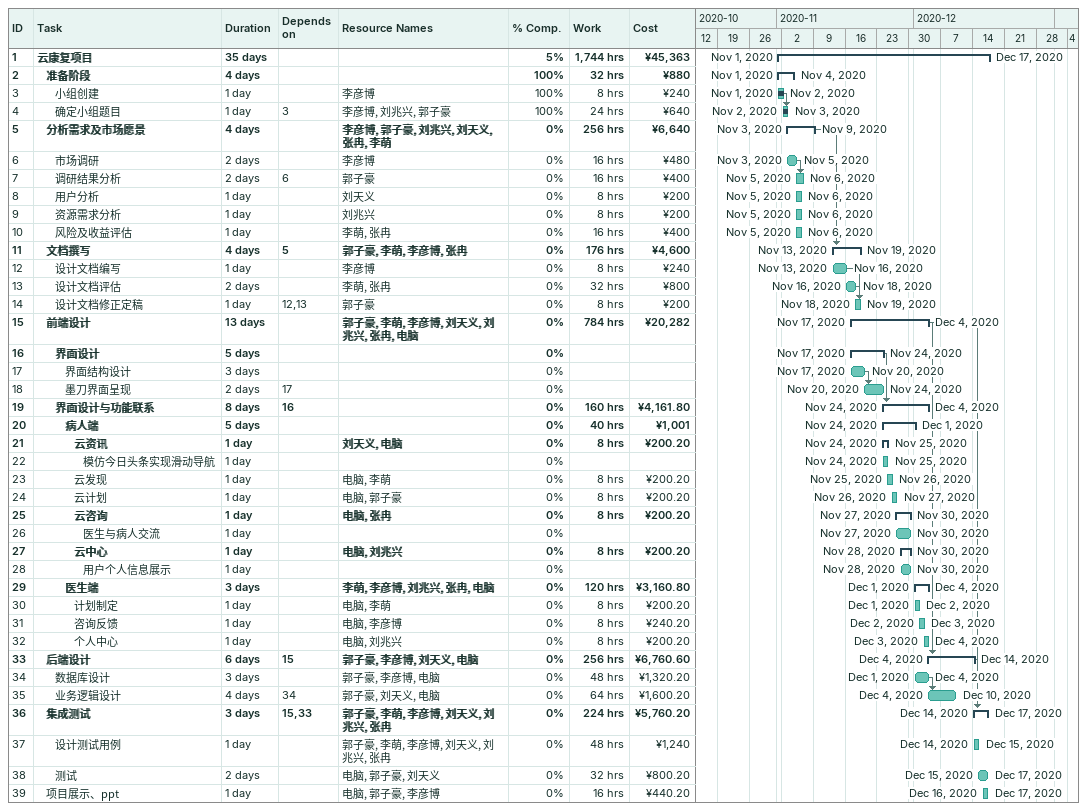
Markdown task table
| ID | Level | Task | Duration | Start | Finish | Predecessors | Resources | % complete | Work (h) | Cost (¥) |
|---|---|---|---|---|---|---|---|---|---|---|
| 1 | 1 | **云康复项目** | 35d | 2020-11-01 | 2020-12-17 |  |  | 5 | 1744 | 45363 |
| 2 | 2 | **准备阶段** | 4d | 2020-11-01 | 2020-11-04 |  |  | 100 | 32 | 880 |
| 3 | 3 | 小组创建 | 1d | 2020-11-01 | 2020-11-02 |  | 李彦博 | 100 | 8 | 240 |
| 4 | 3 | 确定小组题目 | 1d | 2020-11-02 | 2020-11-03 | 3 | 李彦博, 刘兆兴, 郭子豪 | 100 | 24 | 640 |
| 5 | 2 | **分析需求及市场愿景** | 4d | 2020-11-03 | 2020-11-09 |  | 李彦博, 郭子豪, 刘兆兴, 刘天义, 张冉, 李萌 | 0 | 256 | 6640 |
| 6 | 3 | 市场调研 | 2d | 2020-11-03 | 2020-11-05 |  | 李彦博 | 0 | 16 | 480 |
| 7 | 3 | 调研结果分析 | 2d | 2020-11-05 | 2020-11-06 | 6 | 郭子豪 | 0 | 16 | 400 |
| 8 | 3 | 用户分析 | 1d | 2020-11-05 | 2020-11-06 |  | 刘天义 | 0 | 8 | 200 |
| 9 | 3 | 资源需求分析 | 1d | 2020-11-05 | 2020-11-06 |  | 刘兆兴 | 0 | 8 | 200 |
| 10 | 3 | 风险及收益评估 | 1d | 2020-11-05 | 2020-11-06 |  | 李萌, 张冉 | 0 | 16 | 400 |
| 11 | 2 | **文档撰写** | 4d | 2020-11-13 | 2020-11-19 | 5 | 郭子豪, 李萌, 李彦博, 张冉 | 0 | 176 | 4600 |
| 12 | 3 | 设计文档编写 | 1d | 2020-11-13 | 2020-11-16 |  | 李彦博 | 0 | 8 | 240 |
| 13 | 3 | 设计文档评估 | 2d | 2020-11-16 | 2020-11-18 |  | 李萌, 张冉 | 0 | 32 | 800 |
| 14 | 3 | 设计文档修正定稿 | 1d | 2020-11-18 | 2020-11-19 | 12, 13 | 郭子豪 | 0 | 8 | 200 |
| 15 | 2 | **前端设计** | 13d | 2020-11-17 | 2020-12-04 |  | 郭子豪, 李萌, 李彦博, 刘天义, 刘兆兴, 张冉, 电脑 | 0 | 784 | 20282 |
| 16 | 3 | **界面设计** | 5d | 2020-11-17 | 2020-11-24 |  |  | 0 |  |  |
| 17 | 4 | 界面结构设计 | 3d | 2020-11-17 | 2020-11-20 |  |  | 0 |  |  |
| 18 | 4 | 墨刀界面呈现 | 2d | 2020-11-20 | 2020-11-24 | 17 |  | 0 |  |  |
| 19 | 3 | **界面设计与功能联系** | 8d | 2020-11-24 | 2020-12-04 | 16 |  | 0 | 160 | 4161.80 |
| 20 | 4 | **病人端** | 5d | 2020-11-24 | 2020-12-01 |  |  | 0 | 40 | 1001 |
| 21 | 5 | **云资讯** | 1d | 2020-11-24 | 2020-11-25 |  | 刘天义, 电脑 | 0 | 8 | 200.20 |
| 22 | 6 | 模仿今日头条实现滑动导航 | 1d | 2020-11-24 | 2020-11-25 |  |  | 0 |  |  |
| 23 | 5 | 云发现 | 1d | 2020-11-25 | 2020-11-26 |  | 电脑, 李萌 | 0 | 8 | 200.20 |
| 24 | 5 | 云计划 | 1d | 2020-11-26 | 2020-11-27 |  | 电脑, 郭子豪 | 0 | 8 | 200.20 |
| 25 | 5 | **云咨询** | 1d | 2020-11-27 | 2020-11-30 |  | 电脑, 张冉 | 0 | 8 | 200.20 |
| 26 | 6 | 医生与病人交流 | 1d | 2020-11-27 | 2020-11-30 |  |  | 0 |  |  |
| 27 | 5 | **云中心** | 1d | 2020-11-28 | 2020-11-30 |  | 电脑, 刘兆兴 | 0 | 8 | 200.20 |
| 28 | 6 | 用户个人信息展示 | 1d | 2020-11-28 | 2020-11-30 |  |  | 0 |  |  |
| 29 | 4 | **医生端** | 3d | 2020-12-01 | 2020-12-04 |  | 李萌, 李彦博, 刘兆兴, 张冉, 电脑 | 0 | 120 | 3160.80 |
| 30 | 5 | 计划制定 | 1d | 2020-12-01 | 2020-12-02 |  | 电脑, 李萌 | 0 | 8 | 200.20 |
| 31 | 5 | 咨询反馈 | 1d | 2020-12-02 | 2020-12-03 |  | 电脑, 李彦博 | 0 | 8 | 240.20 |
| 32 | 5 | 个人中心 | 1d | 2020-12-03 | 2020-12-04 |  | 电脑, 刘兆兴 | 0 | 8 | 200.20 |
| 33 | 2 | **后端设计** | 6d | 2020-12-04 | 2020-12-14 | 15 | 郭子豪, 李彦博, 刘天义, 电脑 | 0 | 256 | 6760.60 |
| 34 | 3 | 数据库设计 | 3d | 2020-12-01 | 2020-12-04 |  | 郭子豪, 李彦博, 电脑 | 0 | 48 | 1320.20 |
| 35 | 3 | 业务逻辑设计 | 4d | 2020-12-04 | 2020-12-10 | 34 | 郭子豪, 刘天义, 电脑 | 0 | 64 | 1600.20 |
| 36 | 2 | **集成测试** | 3d | 2020-12-14 | 2020-12-17 | 15, 33 | 郭子豪, 李萌, 李彦博, 刘天义, 刘兆兴, 张冉 | 0 | 224 | 5760.20 |
| 37 | 3 | 设计测试用例 | 1d | 2020-12-14 | 2020-12-15 |  | 郭子豪, 李萌, 李彦博, 刘天义, 刘兆兴, 张冉 | 0 | 48 | 1240 |
| 38 | 3 | 测试 | 2d | 2020-12-15 | 2020-12-17 |  | 电脑, 郭子豪, 刘天义 | 0 | 32 | 800.20 |
| 39 | 2 | 项目展示、ppt | 1d | 2020-12-16 | 2020-12-17 |  | 电脑, 郭子豪, 李彦博 | 0 | 16 | 440.20 |
